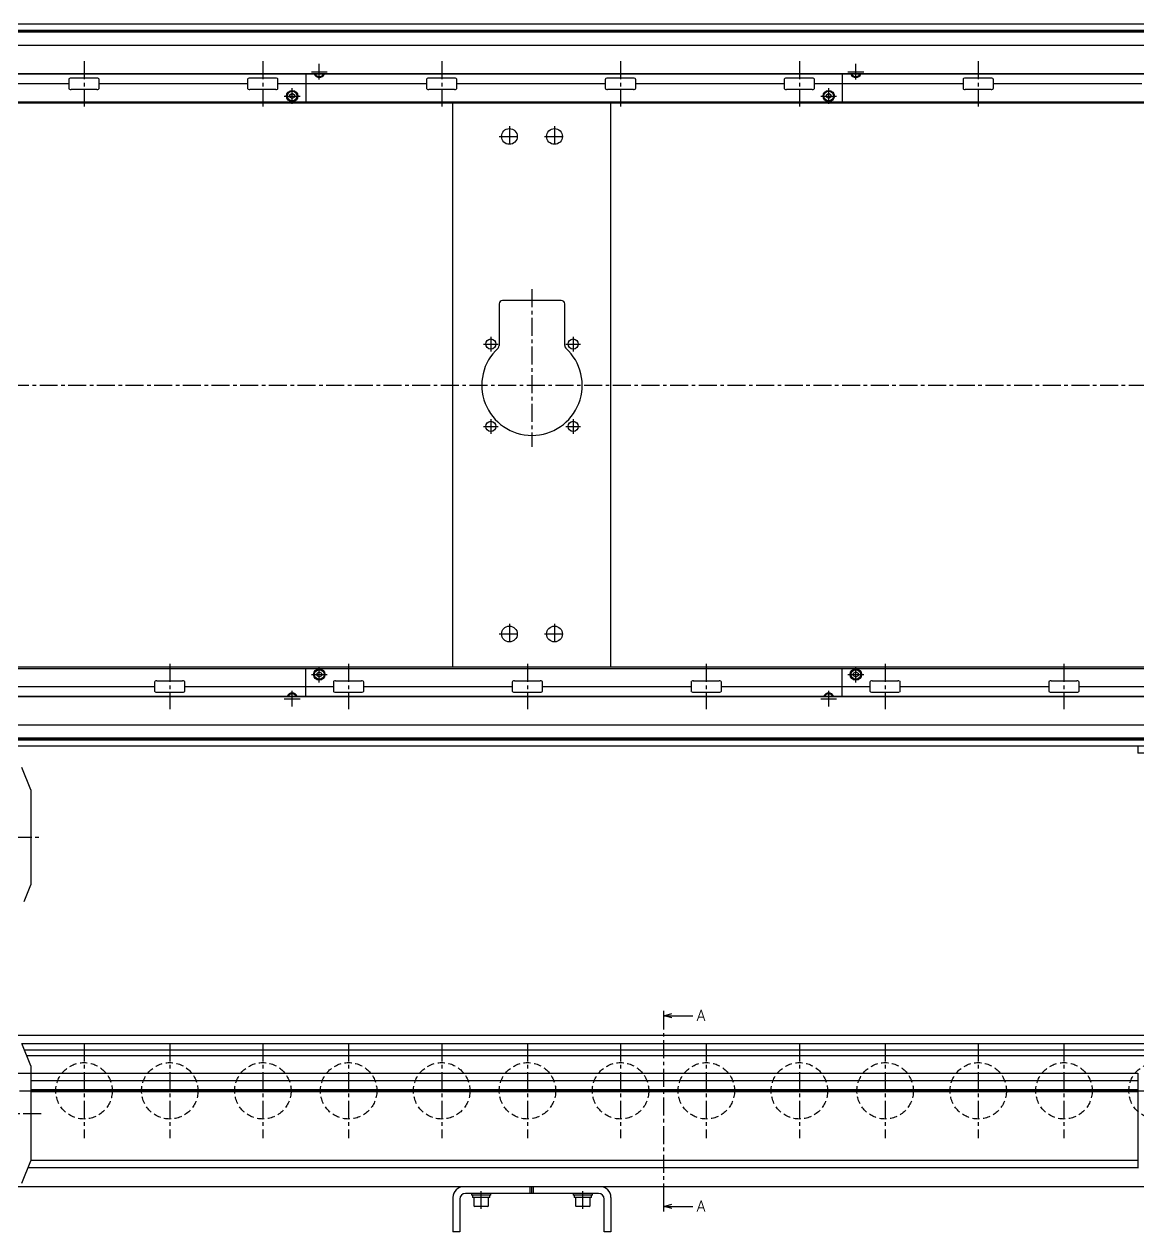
# Model space of a CAD drawing. Extents: x -10 to 2698, y -8 to 1151.
# Drawn here: x 676 to 1663, y 28 to 1098 of the extents above; entities that cross this region are included whole.
import ezdxf

# ---------------------------------------------------------------- set-up
doc = ezdxf.new("R2010")
doc.units = 0
doc.header["$LTSCALE"] = 0.5
doc.linetypes.add('CENTER', pattern=[50.8, 31.75, -6.35, 6.35, -6.35])
doc.linetypes.add('DASHED', pattern=[19.05, 12.7, -6.35])
for name, color, linetype in [('MSM_CENTER', 1, 'CENTER'), ('MSM_CONTINUOUS', 7, 'CONTINUOUS'), ('MSM_DASHED', 4, 'DASHED'), ('MSM_PART_NUMBER', 7, 'CONTINUOUS')]:
    doc.layers.add(name, color=color, linetype=linetype)
doc.styles.get("Standard").update_dxf_attribs({"font": 'txt.shx', "height": 10, "bigfont": 'bigfont.shx'})

# ---------------------------------------------------------------- blocks, each defined once
blk = doc.blocks.new('*U88')
at = {"layer": 'MSM_PART_NUMBER'}
blk.add_text('A', height=10, dxfattribs=at).set_placement((1272.3, 214.9))
blk = doc.blocks.new('*U89')
at = {"layer": 'MSM_PART_NUMBER'}
blk.add_text('A', height=10, dxfattribs=at).set_placement((1272.3, 45.9))

msp = doc.modelspace()

# ---------------------------------------------------------------- linework, layer by layer
at = {"layer": 'MSM_CENTER'}
for p, q in [((729.3, 1065.5), (729.3, 1025.5)), ((887.8, 1065.5), (887.8, 1025.5)), ((937.8, 1049.2), (937.8, 1063.2)), ((1046.3, 1065.5), (1046.3, 1025.5)), ((1204.8, 1065.5), (1204.8, 1025.5)), ((1363.3, 1065.5), (1363.3, 1025.5)), ((1413.3, 1049.2), (1413.3, 1063.2)), ((1521.8, 1065.5), (1521.8, 1025.5)), ((930.8, 1056.2), (944.8, 1056.2)), ((1406.3, 1056.2), (1420.3, 1056.2)), ((913.8, 1027.7), (913.8, 1041.7)), ((1389.3, 1027.7), (1389.3, 1041.7)), ((906.8, 1034.7), (920.8, 1034.7)), ((1382.3, 1034.7), (1396.3, 1034.7)), ((1106.3, 1007.9), (1106.3, 989.9)), ((1146.3, 1007.9), (1146.3, 989.9)), ((1097.3, 998.9), (1115.3, 998.9)), ((1137.3, 998.9), (1155.3, 998.9)), ((1126.3, 863.4), (1126.3, 723.9)), ((1083.3, 814.9), (1096.3, 814.9)), ((1089.8, 821.4), (1089.8, 808.4)), ((1156.3, 814.9), (1169.3, 814.9)), ((1162.8, 821.4), (1162.8, 808.4)), ((359.8, 778.4), (1890.9, 778.4)), ((1083.3, 741.9), (1096.3, 741.9)), ((1089.8, 748.4), (1089.8, 735.4)), ((1156.3, 741.9), (1169.3, 741.9)), ((1162.8, 748.4), (1162.8, 735.4)), ((1097.3, 557.9), (1115.3, 557.9)), ((1106.3, 566.9), (1106.3, 548.9)), ((1137.3, 557.9), (1155.3, 557.9)), ((1146.3, 566.9), (1146.3, 548.9)), ((805.3, 531.3), (805.3, 491.3)), ((937.8, 515), (937.8, 529)), ((963.8, 531.3), (963.8, 491.3)), ((1122.3, 531.3), (1122.3, 491.3)), ((1280.8, 531.3), (1280.8, 491.3)), ((1413.3, 515), (1413.3, 529)), ((1439.3, 531.3), (1439.3, 491.3)), ((1597.8, 531.3), (1597.8, 491.3)), ((930.8, 522), (944.8, 522)), ((1406.3, 522), (1420.3, 522)), ((913.8, 493.5), (913.8, 507.5)), ((1389.3, 493.5), (1389.3, 507.5)), ((906.8, 500.5), (920.8, 500.5)), ((1382.3, 500.5), (1396.3, 500.5)), ((362.3, 377.7), (692.3, 377.7)), ((1243.3, 55), (1243.3, 215)), ((729.3, 195), (729.3, 111)), ((805.3, 195), (805.3, 111)), ((887.8, 195), (887.8, 111)), ((963.8, 195), (963.8, 111)), ((1046.3, 195), (1046.3, 111)), ((1122.3, 195), (1122.3, 111)), ((1204.8, 195), (1204.8, 111)), ((1280.8, 195), (1280.8, 111)), ((1363.3, 195), (1363.3, 111)), ((1439.3, 195), (1439.3, 111)), ((1521.8, 195), (1521.8, 111)), ((1597.8, 195), (1597.8, 111)), ((367.3, 153), (1881.3, 153)), ((472.3, 133), (692.3, 133)), ((1081.3, 48.4), (1081.3, 64)), ((1171.3, 48.4), (1171.3, 64))]:
    msp.add_line(p, q, dxfattribs=at)
at = {"layer": 'MSM_CONTINUOUS'}
for p, q in [((1880.9, 1098.4), (370.7, 1098.4)), ((1879.3, 1098.3), (372.3, 1098.3)), ((1854.6, 1092.9), (396.9, 1092.9)), ((1854.5, 1092), (397, 1092)), ((1854.6, 1091.2), (396.9, 1091.2)), ((1879.3, 1079.5), (372.3, 1079.5)), ((1879.3, 1054.1), (372.3, 1054.1)), ((1879.3, 1054.5), (422.3, 1054.5)), ((715.8, 1049.5), (715.8, 1041.5)), ((740.7, 1050.5), (717.8, 1050.5)), ((742.7, 1041.5), (742.7, 1049.5)), ((874.3, 1049.5), (874.3, 1041.5)), ((899.2, 1050.5), (876.3, 1050.5)), ((901.2, 1041.5), (901.2, 1049.5)), ((925.8, 1054.1), (925.8, 1029.4)), ((937.8, 1053.9), (937.4, 1054.1)), ((938.1, 1054.1), (937.8, 1053.9)), ((1032.8, 1049.5), (1032.8, 1041.5)), ((1057.7, 1050.5), (1034.8, 1050.5)), ((1059.7, 1041.5), (1059.7, 1049.5)), ((1191.3, 1049.5), (1191.3, 1041.5)), ((1216.2, 1050.5), (1193.3, 1050.5)), ((1218.2, 1041.5), (1218.2, 1049.5)), ((1349.8, 1049.5), (1349.8, 1041.5)), ((1374.7, 1050.5), (1351.8, 1050.5)), ((1376.7, 1041.5), (1376.7, 1049.5)), ((1401.3, 1054.1), (1401.3, 1029.4)), ((1413.3, 1053.9), (1412.9, 1054.1)), ((1413.6, 1054.1), (1413.3, 1053.9)), ((1508.3, 1049.5), (1508.3, 1041.5)), ((1533.2, 1050.5), (1510.3, 1050.5)), ((1535.2, 1041.5), (1535.2, 1049.5)), ((715.8, 1045.5), (584.2, 1045.5)), ((740.7, 1040.5), (717.8, 1040.5)), ((874.3, 1045.5), (742.7, 1045.5)), ((899.2, 1040.5), (876.3, 1040.5)), ((1032.8, 1045.5), (901.2, 1045.5)), ((1057.7, 1040.5), (1034.8, 1040.5)), ((1191.3, 1045.5), (1059.7, 1045.5)), ((1216.2, 1040.5), (1193.3, 1040.5)), ((1349.8, 1045.5), (1218.2, 1045.5)), ((1374.7, 1040.5), (1351.8, 1040.5)), ((1508.3, 1045.5), (1376.7, 1045.5)), ((1533.2, 1040.5), (1510.3, 1040.5)), ((1666.8, 1045.5), (1535.2, 1045.5)), ((1876.8, 1029.4), (450.3, 1029.4)), ((1880.9, 1028.4), (450.3, 1028.4)), ((911.8, 1035.9), (913.8, 1037.1)), ((911.8, 1033.6), (911.8, 1035.9)), ((913.8, 1032.4), (911.8, 1033.6)), ((913.8, 1037.1), (915.8, 1035.9)), ((915.8, 1033.6), (913.8, 1032.4)), ((915.8, 1035.9), (915.8, 1033.6)), ((1056.2, 528.4), (1056.2, 1028.4)), ((1196.3, 528.4), (1196.3, 1028.4)), ((1387.3, 1035.9), (1389.3, 1037.1)), ((1387.3, 1033.6), (1387.3, 1035.9)), ((1389.3, 1032.4), (1387.3, 1033.6)), ((1389.3, 1037.1), (1391.3, 1035.9)), ((1391.3, 1033.6), (1389.3, 1032.4)), ((1391.3, 1035.9), (1391.3, 1033.6)), ((1097.3, 850.4), (1097.3, 813.5)), ((1152.3, 853.4), (1100.3, 853.4)), ((1155.3, 813.5), (1155.3, 850.4)), ((1880.9, 528.4), (450.3, 528.4)), ((450.3, 527.4), (1876.8, 527.4)), ((925.8, 502.6), (925.8, 527.4)), ((1401.3, 502.6), (1401.3, 527.4)), ((791.8, 515.3), (791.8, 507.3)), ((793.8, 516.3), (816.7, 516.3)), ((818.7, 507.3), (818.7, 515.3)), ((935.8, 523.2), (937.8, 524.4)), ((935.8, 520.9), (935.8, 523.2)), ((937.8, 519.7), (935.8, 520.9)), ((937.8, 524.4), (939.8, 523.2)), ((939.8, 520.9), (937.8, 519.7)), ((939.8, 523.2), (939.8, 520.9)), ((950.3, 515.3), (950.3, 507.3)), ((952.3, 516.3), (975.2, 516.3)), ((977.2, 507.3), (977.2, 515.3)), ((1108.8, 515.3), (1108.8, 507.3)), ((1110.8, 516.3), (1133.7, 516.3)), ((1135.7, 507.3), (1135.7, 515.3)), ((1267.3, 515.3), (1267.3, 507.3)), ((1269.3, 516.3), (1292.2, 516.3)), ((1294.2, 507.3), (1294.2, 515.3)), ((1411.3, 523.2), (1413.3, 524.4)), ((1411.3, 520.9), (1411.3, 523.2)), ((1413.3, 519.7), (1411.3, 520.9)), ((1413.3, 524.4), (1415.3, 523.2)), ((1415.3, 520.9), (1413.3, 519.7)), ((1415.3, 523.2), (1415.3, 520.9)), ((1425.8, 515.3), (1425.8, 507.3)), ((1427.8, 516.3), (1450.7, 516.3)), ((1452.7, 507.3), (1452.7, 515.3)), ((1584.3, 515.3), (1584.3, 507.3)), ((1586.3, 516.3), (1609.2, 516.3)), ((1611.2, 507.3), (1611.2, 515.3)), ((660.2, 511.3), (791.8, 511.3)), ((793.8, 506.3), (816.7, 506.3)), ((818.7, 511.3), (950.3, 511.3)), ((952.3, 506.3), (975.2, 506.3)), ((977.2, 511.3), (1108.8, 511.3)), ((1110.8, 506.3), (1133.7, 506.3)), ((1135.7, 511.3), (1267.3, 511.3)), ((1269.3, 506.3), (1292.2, 506.3)), ((1294.2, 511.3), (1425.8, 511.3)), ((1427.8, 506.3), (1450.7, 506.3)), ((1452.7, 511.3), (1584.3, 511.3)), ((1586.3, 506.3), (1609.2, 506.3)), ((1611.2, 511.3), (1742.8, 511.3)), ((1879.3, 502.6), (372.3, 502.6)), ((1879.3, 502.2), (422.3, 502.2)), ((913.4, 502.6), (913.8, 502.9)), ((913.8, 502.9), (914.1, 502.6)), ((1388.9, 502.6), (1389.3, 502.9)), ((1389.3, 502.9), (1389.6, 502.6)), ((1879.3, 477.2), (372.3, 477.2)), ((1854.6, 465.6), (396.9, 465.6)), ((1854.6, 463.9), (396.9, 463.9)), ((1854.5, 464.7), (397, 464.7)), ((1880.9, 458.4), (370.7, 458.4)), ((1879.3, 458.4), (372.3, 458.4)), ((1663.3, 458.4), (1663.3, 452.4)), ((1713.3, 452.4), (1663.3, 452.4)), ((682.3, 419.7), (674.3, 439.7)), ((682.3, 419.7), (682.3, 335.7)), ((676.3, 320.7), (682.3, 335.7)), ((1243.3, 215), (1243.3, 224)), ((1243.3, 219.5), (1250.3, 221.4)), ((1243.3, 219.5), (1268.9, 219.5)), ((1250.3, 217.6), (1243.3, 219.5)), ((1879.3, 202), (372.3, 202)), ((682.3, 175), (674.3, 195)), ((1879.3, 194.6), (674.4, 194.6)), ((1763.3, 189), (676.7, 189)), ((1763.3, 184), (678.7, 184)), ((682.3, 175), (682.3, 91)), ((1663.3, 168.3), (667.3, 168.3)), ((1663.3, 161.8), (682.3, 161.8)), ((1663.3, 168.5), (1663.3, 84.5)), ((1663.3, 153.9), (682.3, 153.9)), ((1663.3, 153), (682.3, 153)), ((1663.3, 152.1), (682.3, 152.1)), ((674.3, 71), (682.3, 91)), ((1663.3, 91.3), (682.3, 91.3)), ((1663.3, 84.8), (679.8, 84.8)), ((1880.9, 68), (472.3, 68)), ((1124.8, 62), (1124.8, 68)), ((1126.3, 62), (1126.3, 68)), ((1127.8, 62), (1127.8, 68)), ((1056.2, 58.5), (1056.2, 28)), ((1062.3, 57), (1062.3, 28)), ((1185.3, 62), (1067.3, 62)), ((1072.8, 62), (1072.8, 60.4)), ((1089.8, 60.4), (1072.8, 60.4)), ((1073.6, 60.4), (1073.6, 58.4)), ((1089, 58.4), (1073.6, 58.4)), ((1074.8, 58.4), (1074.8, 51.2)), ((1087.8, 51.2), (1087.8, 58.4)), ((1089, 58.4), (1089, 60.4)), ((1089.8, 60.4), (1089.8, 62)), ((1162.8, 62), (1162.8, 60.4)), ((1179.8, 60.4), (1162.8, 60.4)), ((1163.6, 60.4), (1163.6, 58.4)), ((1179, 58.4), (1163.6, 58.4)), ((1164.8, 58.4), (1164.8, 51.2)), ((1177.8, 51.2), (1177.8, 58.4)), ((1179, 58.4), (1179, 60.4)), ((1179.8, 60.4), (1179.8, 62)), ((1190.3, 28), (1190.3, 57)), ((1196.3, 58.5), (1196.3, 28)), ((1243.3, 46), (1243.3, 55)), ((1087, 50.4), (1075.6, 50.4)), ((1177, 50.4), (1165.6, 50.4)), ((1243.3, 50.5), (1250.3, 52.4)), ((1250.3, 48.6), (1243.3, 50.5)), ((1243.3, 50.5), (1268.9, 50.5)), ((1062.3, 28), (1056.2, 28)), ((1196.3, 28), (1190.3, 28))]:
    msp.add_line(p, q, dxfattribs=at)
for centre, radius in [((913.8, 1034.7), 5), ((913.8, 1034.7), 4.25), ((1389.3, 1034.7), 5), ((1389.3, 1034.7), 4.25), ((1106.3, 998.9), 7), ((1146.3, 998.9), 7), ((1089.8, 814.9), 4.5), ((1162.8, 814.9), 4.5), ((1089.8, 741.9), 4.5), ((1162.8, 741.9), 4.5), ((1106.3, 557.9), 7), ((1146.3, 557.9), 7), ((937.8, 522), 5), ((937.8, 522), 4.25), ((1413.3, 522), 5), ((1413.3, 522), 4.25)]:
    msp.add_circle(centre, radius, dxfattribs=at)
for centre, radius, start, end in [((716.7, 1049.4), 0.882, 115.5328, 172.1027), ((717.8, 1047.1), 3.41, 89.6687, 115.2454), ((740.7, 1047.1), 3.41, 64.7546, 90.3313), ((741.8, 1049.4), 0.882, 7.8973, 64.4672), ((875.2, 1049.4), 0.882, 115.5328, 172.1027), ((876.3, 1047.1), 3.41, 89.6687, 115.2454), ((899.2, 1047.1), 3.41, 64.7546, 90.3313), ((900.3, 1049.4), 0.882, 7.8973, 64.4672), ((937.8, 1056.2), 5, 204.8346, 335.1654), ((937.8, 1056.2), 4.25, 209.6116, 330.3884), ((1033.7, 1049.4), 0.882, 115.5328, 172.1027), ((1034.8, 1047.1), 3.41, 89.6687, 115.2454), ((1057.7, 1047.1), 3.41, 64.7546, 90.3313), ((1058.8, 1049.4), 0.882, 7.8973, 64.4672), ((1192.2, 1049.4), 0.882, 115.5328, 172.1027), ((1193.3, 1047.1), 3.41, 89.6687, 115.2454), ((1216.2, 1047.1), 3.41, 64.7546, 90.3313), ((1217.3, 1049.4), 0.882, 7.8973, 64.4672), ((1350.7, 1049.4), 0.882, 115.5328, 172.1027), ((1351.8, 1047.1), 3.41, 89.6687, 115.2454), ((1374.7, 1047.1), 3.41, 64.7546, 90.3313), ((1375.8, 1049.4), 0.882, 7.8973, 64.4672), ((1413.3, 1056.2), 5, 204.8346, 335.1654), ((1413.3, 1056.2), 4.25, 209.6116, 330.3884), ((1509.2, 1049.4), 0.882, 115.5328, 172.1027), ((1510.3, 1047.1), 3.41, 89.6687, 115.2454), ((1533.2, 1047.1), 3.41, 64.7546, 90.3313), ((1534.3, 1049.4), 0.882, 7.8973, 64.4672), ((716.7, 1041.6), 0.882, 187.8973, 244.4672), ((717.8, 1043.9), 3.41, 244.7546, 270.3313), ((740.7, 1043.9), 3.41, 269.6687, 295.2454), ((741.8, 1041.6), 0.882, 295.5328, 352.1027), ((875.2, 1041.6), 0.882, 187.8973, 244.4672), ((876.3, 1043.9), 3.41, 244.7546, 270.3313), ((899.2, 1043.9), 3.41, 269.6687, 295.2454), ((900.3, 1041.6), 0.882, 295.5328, 352.1027), ((1033.7, 1041.6), 0.882, 187.8973, 244.4672), ((1034.8, 1043.9), 3.41, 244.7546, 270.3313), ((1057.7, 1043.9), 3.41, 269.6687, 295.2454), ((1058.8, 1041.6), 0.882, 295.5328, 352.1027), ((1192.2, 1041.6), 0.882, 187.8973, 244.4672), ((1193.3, 1043.9), 3.41, 244.7546, 270.3313), ((1216.2, 1043.9), 3.41, 269.6687, 295.2454), ((1217.3, 1041.6), 0.882, 295.5328, 352.1027), ((1350.7, 1041.6), 0.882, 187.8973, 244.4672), ((1351.8, 1043.9), 3.41, 244.7546, 270.3313), ((1374.7, 1043.9), 3.41, 269.6687, 295.2454), ((1375.8, 1041.6), 0.882, 295.5328, 352.1027), ((1509.2, 1041.6), 0.882, 187.8973, 244.4672), ((1510.3, 1043.9), 3.41, 244.7546, 270.3313), ((1533.2, 1043.9), 3.41, 269.6687, 295.2454), ((1534.3, 1041.6), 0.882, 295.5328, 352.1027), ((1100.3, 850.4), 3, 90, 180), ((1152.3, 850.4), 3, 0, 90), ((1126.3, 778.4), 44.5, 132.3521, 47.6479), ((1094.3, 813.5), 3, 312.3521, 360), ((1158.3, 813.5), 3, 180, 227.6479), ((792.7, 515.2), 0.882, 115.5328, 172.1027), ((793.8, 512.9), 3.41, 89.6687, 115.2454), ((816.7, 512.9), 3.41, 64.7546, 90.3313), ((817.8, 515.2), 0.882, 7.8973, 64.4672), ((951.2, 515.2), 0.882, 115.5328, 172.1027), ((952.3, 512.9), 3.41, 89.6687, 115.2454), ((975.2, 512.9), 3.41, 64.7546, 90.3313), ((976.3, 515.2), 0.882, 7.8973, 64.4672), ((1109.7, 515.2), 0.882, 115.5328, 172.1027), ((1110.8, 512.9), 3.41, 89.6687, 115.2454), ((1133.7, 512.9), 3.41, 64.7546, 90.3313), ((1134.8, 515.2), 0.882, 7.8973, 64.4672), ((1268.2, 515.2), 0.882, 115.5328, 172.1027), ((1269.3, 512.9), 3.41, 89.6687, 115.2454), ((1292.2, 512.9), 3.41, 64.7546, 90.3313), ((1293.3, 515.2), 0.882, 7.8973, 64.4672), ((1426.7, 515.2), 0.882, 115.5328, 172.1027), ((1427.8, 512.9), 3.41, 89.6687, 115.2454), ((1450.7, 512.9), 3.41, 64.7546, 90.3313), ((1451.8, 515.2), 0.882, 7.8973, 64.4672), ((1585.2, 515.2), 0.882, 115.5328, 172.1027), ((1586.3, 512.9), 3.41, 89.6687, 115.2454), ((1609.2, 512.9), 3.41, 64.7546, 90.3313), ((1610.3, 515.2), 0.882, 7.8973, 64.4672), ((792.7, 507.4), 0.882, 187.8973, 244.4672), ((793.8, 509.7), 3.41, 244.7546, 270.3313), ((816.7, 509.7), 3.41, 269.6687, 295.2454), ((817.8, 507.4), 0.882, 295.5328, 352.1027), ((913.8, 500.5), 5, 24.8346, 155.1654), ((913.8, 500.5), 4.25, 29.6116, 150.3884), ((951.2, 507.4), 0.882, 187.8973, 244.4672), ((952.3, 509.7), 3.41, 244.7546, 270.3313), ((975.2, 509.7), 3.41, 269.6687, 295.2454), ((976.3, 507.4), 0.882, 295.5328, 352.1027), ((1109.7, 507.4), 0.882, 187.8973, 244.4672), ((1110.8, 509.7), 3.41, 244.7546, 270.3313), ((1133.7, 509.7), 3.41, 269.6687, 295.2454), ((1134.8, 507.4), 0.882, 295.5328, 352.1027), ((1268.2, 507.4), 0.882, 187.8973, 244.4672), ((1269.3, 509.7), 3.41, 244.7546, 270.3313), ((1292.2, 509.7), 3.41, 269.6687, 295.2454), ((1293.3, 507.4), 0.882, 295.5328, 352.1027), ((1389.3, 500.5), 5, 24.8346, 155.1654), ((1389.3, 500.5), 4.25, 29.6116, 150.3884), ((1426.7, 507.4), 0.882, 187.8973, 244.4672), ((1427.8, 509.7), 3.41, 244.7546, 270.3313), ((1450.7, 509.7), 3.41, 269.6687, 295.2454), ((1451.8, 507.4), 0.882, 295.5328, 352.1027), ((1585.2, 507.4), 0.882, 187.8973, 244.4672), ((1586.3, 509.7), 3.41, 244.7546, 270.3313), ((1609.2, 509.7), 3.41, 269.6687, 295.2454), ((1610.3, 507.4), 0.882, 295.5328, 352.1027), ((1065.8, 58.5), 9.5, 90, 180), ((1186.8, 58.5), 9.5, 0, 90), ((1067.3, 57), 5, 90, 180), ((1185.3, 57), 5, 0, 90), ((1075.6, 51.2), 0.8, 180, 270), ((1087, 51.2), 0.8, 270, 0), ((1165.6, 51.2), 0.8, 180, 270), ((1177, 51.2), 0.8, 270, 0)]:
    msp.add_arc(centre, radius, start, end, dxfattribs=at)
at = {"layer": 'MSM_DASHED'}
for centre in [(729.3, 153), (805.3, 153), (887.8, 153), (963.8, 153), (1046.3, 153), (1122.3, 153), (1204.8, 153), (1280.8, 153), (1363.3, 153), (1439.3, 153), (1521.8, 153), (1597.8, 153), (1680.3, 153)]:
    msp.add_circle(centre, 25, dxfattribs=at)

# ---------------------------------------------------------------- block references
at = {"layer": 'MSM_CONTINUOUS'}
for name in ['*U88', '*U89']:
    msp.add_blockref(name, (0, 0), dxfattribs=at)

doc.saveas('drawing.dxf')
